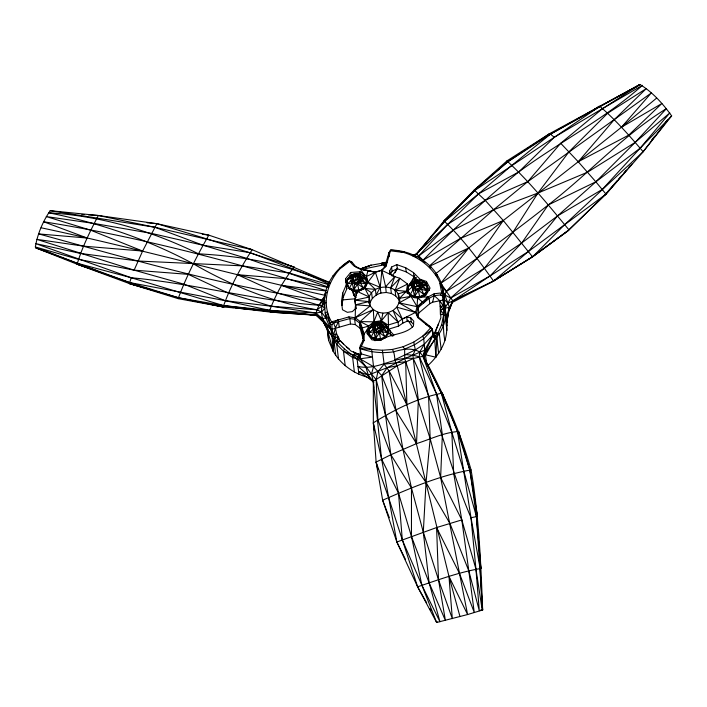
<?xml version="1.0" encoding="UTF-8"?>
<svg xmlns="http://www.w3.org/2000/svg" width="707" height="707" viewBox="0 0 707 707"><rect width="100%" height="100%" fill="white"/><g stroke="black" fill="none" stroke-linecap="round" stroke-linejoin="round"><path stroke-width="1.06" d="M373.844 382.531L369.319 378.325L365.864 367.092C354.189 353.306 331.168 345.891 331.919 324.672L333.589 323.037L349.859 318.574L354.631 319.211L359.501 322.94L363.053 335.427L363.036 340.447L360.42 345.405L359.81 347.641L360.349 348.578C371.06 352.501 382.567 353.473 393.834 351.812C402.089 349.214 411.872 347.331 419.719 352.033L423.873 357.389C443.528 393.119 459.912 430.634 471.056 469.908C479.001 516.19 480.848 563.143 482.642 609.991L467.592 614.542L436.634 622.487L417.607 586.81L396.857 542.004L382.646 500.203L376.115 462.069L373.331 422.813L373.34 381.356L371.449 374.03L359.978 358.794L357.609 356.699L343.469 351.14L336.735 344.318L323.205 321.809L316.78 315.349L223.483 305.574L178.562 297.762L129.39 283.587L77.134 264.215L35.871 247.901L35.35 246.946C37.489 234.114 42.844 221.406 50.197 210.686L98.317 215.494L156.892 223.677L208.812 235.148L252.143 249.686L329.382 282.376M392.403 349.444L403.043 346.775L404.625 349.099L404.74 358.573L430.174 438.755L440.638 477.508L467.592 614.542L448.98 576.426L397.246 365.784C393.693 360.888 395.611 354.278 392.403 349.444L382.416 350.257L360.349 348.578L360.968 353.765L359.978 358.794L373.543 366.686L381.718 375.567L395.584 410.113L416.52 443.607C430.36 439.277 444.067 432.375 458.649 431.5L469.872 470.261L477.508 516.419L470.995 517.71C448.733 465.719 437.191 409.945 413.268 358.529L412.897 355.17L415.336 349.885L413.772 342.082L432.49 329.586L430.422 326.811L418.305 317.081L416.723 313.192L399.057 302.888C403.688 281.059 365.077 282.438 369.107 303.471M360.349 348.578L364.123 340.332L364.14 334.305L360.181 321.552L355.197 317.743L348.94 316.904L331.556 321.853L329.886 323.497L331.998 335.595L333.191 351.255C340.862 364.573 354.269 374.118 369.178 377.662M350.098 276.799L350.106 275.801L354.622 273.485L359.686 273.247L364.008 275.836L366.341 279.689L366.35 285.133L363.584 288.96L360.844 290.277M374.586 323.912L371.847 324.628L371.838 325.618L369.089 328.463L368.86 333.872L371.246 337.716L375.603 339.952L380.755 339.979L385.324 337.778L388.09 333.96L388.081 328.516L385.748 324.663L381.427 322.074L376.363 322.312L371.847 324.628L369.089 328.463L368.86 333.872L369.089 328.463L374.374 324.831L381.427 322.074L382.301 324.867L388.09 333.96M410.944 283.374L410.953 282.376L415.469 280.06L420.532 279.822L424.854 282.411L427.417 287.281L427.196 291.708L424.43 295.535L419.861 297.727L414.7 297.7L413.144 289.393L414.346 285.301L414.081 283.896L413.48 282.579L410.953 282.376L408.195 286.22L407.957 291.62L410.352 295.464L412.959 296.807M427.762 365.652C435.406 358.767 441.592 350.354 444.897 340.535C441.672 325.68 445.295 310.523 442.264 295.632L443.554 293.582C441.248 267.679 415.309 250.145 390.635 250.031L388.93 252.77L384.785 266.963L381.594 270.215L375.24 272.089C366.297 270.118 355.108 270.26 349.983 261.237L349.099 260.954C333.121 270.613 321.641 289.393 324.707 308.402L321.464 312.114L315.976 313.042L269.641 310.329L225.303 300.687L129.611 282.544L77.134 264.215C82.056 247.256 90.222 231.189 98.317 215.494L154.824 227.247L252.143 249.686C240.636 267.714 230.208 286.742 223.165 306.962L178.146 298.646L129.39 283.587L131.219 277.745C194.381 283.56 255.793 300.811 319.175 305.247L322.153 305.831L324.707 308.402L324.858 301.023M444.897 340.535C449.723 325.105 444.305 309.224 443.554 293.582L441.751 292.892L434.204 293.732L428.106 296.931L423.679 302.941L417.598 297.983L411.014 296.357L399.057 302.888L396.768 307.174L393.039 310.488L388.187 312.582L388.541 329.197L398.501 326.121L402.84 323.134L407.17 321.181L411.218 321.906L413.648 324.557M352.846 275.085L350.106 275.801L347.349 279.645L347.119 285.045L349.505 288.889L353.853 291.125L359.015 291.151L363.345 287.961L366.102 284.126L366.571 280.706L364.662 277.63M427.196 291.708L421.407 282.614L420.532 279.822L413.48 282.579L408.195 286.22L407.957 291.62L408.195 286.22L410.254 284.081M369.788 305.424C369.858 299.247 375.373 294.686 380.914 293.034L380.225 287.334L375.426 272.257L360.738 268.89L355.683 266.53L352.068 262.262L349.099 260.954C329.869 273.821 319.211 300.793 331.556 321.853L333.589 323.037L335.436 327.871L336.55 333.642L333.854 339.767L333.191 351.255L328.587 340.359L327.535 327.597M366.35 285.133L360.561 276.039L359.686 273.247L352.634 276.004L347.349 279.645L347.119 285.045L347.349 279.645L348.728 278.222M424.032 356.142L425.641 354.834L435.874 357.203L436.793 337.911L438.04 332.953L441.698 324.513L443.669 314.615L445.242 310.567L444.279 304.213M354.622 273.485L355.214 274.776L358.113 274.784L360.561 276.039L359.359 280.113L359.624 281.554L363.345 287.961L358.803 290.117L353.853 291.125L352.298 282.818L350.955 280.652L351.079 278.16L354.622 273.485L356.708 273.945M356.151 297.514L354.826 296.834L353.73 295.075L353.836 293.052M359.686 273.247L355.762 276.879L353.244 277.321L353.509 278.726L347.102 284.081L349.505 288.889L347.102 284.081L352.298 282.818L354.755 284.073L357.654 284.09L360.225 282.853L361.79 280.706L361.904 278.213L358.688 277.568L355.214 274.776L356.116 279.822L353.853 281.669L352.634 276.004L350.106 275.801M376.363 322.312L376.955 323.594L379.853 323.612L382.301 324.867L385.748 324.663L388.311 329.533L387.843 332.953L385.085 336.788L380.543 338.945L375.603 339.952L374.038 331.645L372.695 329.48L372.819 326.988L376.363 322.312L378.448 322.763M371.847 324.628L374.374 324.831L375.249 327.553L368.842 332.9L371.246 337.716L368.842 332.9L374.038 331.645L376.495 332.9L379.394 332.917L381.966 331.68L383.521 329.524L383.645 327.032L380.428 326.395L376.955 323.594L377.856 328.649L375.594 330.496L375.329 329.055L377.856 328.649L380.781 329.338L379.853 323.612L381.427 322.074M407.948 290.657L410.352 295.464L407.948 290.657L411.801 287.228L415.018 287.846L424.182 294.536L419.649 296.693L414.532 296.427L415.592 290.648L417.943 288.544L426.94 290.701L422.627 287.281L417.943 288.544L419.861 297.727L424.182 294.536L426.94 290.701L427.417 287.281L424.854 282.411L421.407 282.614L420.197 286.688L424.43 295.535L426.94 290.701L427.187 286.264L418.959 281.359L416.052 281.351L419.534 284.143L422.751 284.78L422.627 287.281L421.072 289.428L418.5 290.665L415.592 290.648L413.144 289.393L411.801 287.228L411.925 284.735L415.469 280.06L416.962 286.397L414.7 288.244L414.081 283.896L416.609 283.454L420.532 279.822M339.413 339.139L336.55 333.642L333.598 334.977L330.505 328.693L315.861 315.039C316.665 307.739 321.438 301.518 325.017 295.305C230.022 274.298 136.292 247.936 41.094 227.778M327.385 330.876L327.695 327.686M442.927 292.733L444.173 298.778L443.475 306.06L440.187 306.37L439.524 300.475L434.231 295.641L434.204 293.732M360.738 268.89L360.437 269.243L367.993 270.489L366.42 276.499L367.87 282.261L375.373 289.402L376.089 295.119L380.225 287.334L381.921 270.339L386.11 266.079L390.635 250.031C415.292 252.001 438.375 268.633 443.554 293.582M344.318 349.161L343.469 351.14L352.643 357.512L357.097 358.997L359.978 358.794L360.349 352.113L359.81 347.641M385.925 325.688L388.081 328.516L383.645 327.032L381.1 328.941L385.324 337.778L387.843 332.953L388.081 328.516L382.301 324.867L381.1 328.941L381.329 330.903M341.481 301.394L342.727 293.069L346.315 284.709L346.81 288.827L343.213 297.179L341.976 305.512L341.481 301.394L342.462 309.728L347.358 312.326L352.325 311.619L355.214 308.95L355.541 304.814L354.834 300.192L357.035 291.337L364.945 288.421L375.373 289.402M353.853 291.125L349.435 287.926L352.298 282.818L353.509 278.726L351.079 278.16L347.349 279.645M375.603 339.952L371.175 336.753L374.038 331.645L375.249 327.553L372.819 326.988L369.089 328.463M446.426 320.934L446.727 323.019L449.422 307.368L452.851 300.882L490.092 275.916L528.491 251.427L606.014 194.116L643.149 151.713L671.65 115.904C663.095 103.92 652.57 92.104 640.012 84.513L550.55 134.083L507.759 161.779L474.229 190.068L444.005 220.92L416.105 254.502L413.339 255.466M399.853 301.147L399.552 298.31L406.348 291.302L407.603 284.055L399.835 278.284L394.798 276.64L381.594 270.215M407.197 293.343L408.098 288.173L407.603 284.055L395.098 290.259L395.726 295.968L398.783 299.618L399.879 303.109M350.955 280.652L354.172 281.271L354.755 284.073L353.686 289.852L358.803 290.117L359.015 291.151M374.038 331.645L375.912 330.098L376.495 332.9L375.426 338.671L380.543 338.945L380.755 339.979L385.085 336.788L375.912 330.098L372.695 329.48M398.501 326.121L398.014 322.003L388.187 312.582L382.858 313.148L381.4 320.748L381.647 322.807M446.727 323.019L449.422 307.368L444.871 295.013L442.405 290.224M423.723 355.921C431.774 340.359 447.513 330.682 445.242 310.567L440.187 306.37L440.39 314.544L443.669 314.615L445.198 315.888L446.921 330.39M417.855 316.709L418.844 312.971L429.794 303.692L432.587 302.225L434.231 295.641L440.461 294.943L442.264 295.632M429.794 303.692L429.158 298.301L428.106 296.931C422.645 301.509 415.857 307.474 416.98 315.349M423.97 356.231L425.641 354.834L434.725 339.024L435.477 336.205L438.04 332.953L439.409 334.561L441.15 349.178M353.412 351.706L355.091 352.855L353.261 355.268L352.643 357.512L354.375 372.015M358.917 374.25L357.097 358.997L357.609 356.699L359.757 356.514L360.879 352.51M415.866 277.391L414.205 281.298M627.577 169.026L606.014 194.116L567.694 231.065L531.328 257.463L493.566 281.068L452.851 300.882L449.272 310.152L452.851 300.882L493.566 281.068L532.557 256.835L567.694 231.065L595.179 204.314M395.726 295.968L391.36 293.485L390.715 287.767L394.798 276.64L390.794 274.466L389.637 271.064L391.563 267.043L396.795 264.621L405.73 267.785L413.48 272.602L420.002 279.185L426.418 281.439L430.059 288.111L425.791 295.464L417.598 297.983L417.086 306.661L415.566 312.397L417.643 317.505L432.49 329.586L433.108 334.782L434.725 339.024L435.874 357.203M444.403 302.843L444.933 306.113L443.713 309.41L440.426 309.586L443.669 314.615M434.699 333.775L440.841 317.823L440.461 305.389M382.858 313.148L377.697 312.132L373.817 321.853L368.674 325.998L367.278 329.603L363.053 335.427L363.31 337.584M408.195 291.558L407.4 293.573L408.452 291.682M411.766 282.473L414.815 275.659M363.098 338.733L360.146 328.331L355.276 324.601L350.495 323.956L332.449 329.153L330.505 328.693L322.215 318.539L315.861 315.039L223.165 306.962L178.562 297.762L129.611 282.544L77.196 263.251L35.35 246.946L78.38 259.319L134.127 270.154L142.62 251.056L156.892 223.677L206.683 238.886L294.2 267.069C283.48 280.175 275.288 295.473 269.34 311.31L270.64 312.123L316.78 315.349L320.969 318.857M438.526 323.841L435.079 331.804L438.04 332.953L432.666 334.826L435.477 336.205L436.793 337.911L438.623 353.27M359.757 356.514L360.968 353.765L360.349 352.113M432.127 328.605L433.108 334.782L425.393 351.98L423.873 357.389L426.33 363.469M416.087 277.568L415.256 279.406L413.745 277.436L408.496 286.75M178.146 298.646C186.303 276.561 197.12 255.554 208.812 235.148L202.308 234.22M394.974 272.831L397.484 268.147M370.07 302.684L369.328 297.002L364.945 288.421L367.87 282.261L375.426 272.257L381.921 270.339L385.624 286.759L386.216 292.468L391.36 293.485M390.511 274.369L392.058 271.152L391.563 267.043M333.589 323.037L337.911 319.714L338.538 321.455L335.436 327.871L333.598 334.977L331.998 335.595C322.542 325.494 317.841 310.214 325.061 297.55M360.146 328.331L359.501 322.94L360.181 321.552L373.331 309.622L377.697 312.132L381.4 320.748L388.046 325.079L398.014 322.003L402.354 319.025L415.566 312.397L396.768 307.174L402.354 319.025L402.84 323.134M324.875 300.351L322.153 305.831L317.134 309.799L271.188 306.219L225.303 300.687L183.838 284.161L134.127 270.154L36.835 239.364L83.718 246.169L142.62 251.056L90.832 230.252L46.264 216.581L94.111 223.465L151.484 233.39L203.095 245.267L246.69 258.338L328.066 286.998M443.643 297.461L446.364 291.381L476.951 258.426L503.296 220.522L578.238 161.744L621.4 127.278L656.617 98.105M419.286 251.498L416.105 254.502L444.615 221.362L474.918 190.342L507.759 161.779L549.737 133.579L640.012 84.513L602.709 108.516L554.323 137.282L474.918 190.342L444.005 220.92C462.908 238.772 478.471 259.973 493.566 281.068L528.491 251.427L557.505 215.927L595.851 181.814L635.204 142.372L666.418 108.639C622.858 135.47 588.613 173.904 548.252 204.942C513.494 232.462 477.632 258.541 440.806 283.215L452.851 300.882L447.858 303.232L444.977 308.172L449.422 307.368L446.126 317.973L445.101 309.259M434.725 339.024L433.108 334.782L424.757 350.177L422.892 356.257L436.546 394.002L451.826 432.242L463.836 471.251L476.438 516.64L480.919 568.463C459.267 572.14 438.384 579.784 417.607 586.81L388.567 497.578L376.115 462.069L390.883 454.742L416.52 443.607L418.35 400.1L413.268 358.529L422.892 356.257L441.336 393.136L457.473 431.279L469.872 470.261L476.438 516.64L482.642 609.991L480.477 610.106M413.816 297.064L410.281 294.501L413.144 289.393L415.018 287.846L415.592 290.648M433.108 334.782L424.368 344.115L419.719 352.033L419.251 356.779L428.575 396.274L430.174 438.755L426.029 482.466L423.299 532.15L429.122 582.789L439.966 621.753L421.902 585.263L402.31 539.936L398.527 493.265L390.883 454.742L385.554 415.477L381.718 375.567L387.224 367.693L404.74 358.573L424.757 350.177L423.723 338.759L422.795 336.143L430.784 327.792L430.422 326.811L425.641 324.213L426.515 323.965M415.036 256.12L416.511 253.733L447.814 224.287L478.683 193.745L511.771 165.376L550.55 134.083L599.81 106.306C615.673 119.943 629.557 135.841 643.149 151.713L564.672 224.623L532.557 256.835L492.479 281.554L452.374 302.419M356.107 353.182L359.174 354.172L357.609 356.699L360.482 354.481M440.461 294.943L441.751 292.892L439.798 283.366L441.451 283.374M392.102 276.163L396.362 269.897M352.298 282.818L354.172 281.271L363.345 287.961L363.584 288.96L366.102 284.126L361.79 280.706L357.097 281.969L357.654 284.09L353.686 289.852L349.435 287.926M376.495 332.9L378.837 330.796L387.843 332.953L383.521 329.524L378.837 330.796L379.394 332.917L375.426 338.671L371.175 336.753M418.5 290.665L414.532 296.427L410.281 294.501M347.888 279.857L348.993 278.328M369.072 329.444L370.733 327.147M387.896 257.198L389.142 256.553L388.93 252.77L390.352 250.826L402.522 252.328L403.989 251.665M398.014 322.003L393.039 310.488L402.354 319.025L406.684 317.063L410.732 317.797L413.763 321.111L413.427 326.13C404.36 335.286 390.476 333.28 380.684 340.306L371.997 339.881L366.853 333.271L367.278 329.603L367.773 333.713L369.16 330.116L368.674 325.998L362.161 327.986L361.277 329.179L364.14 334.305M643.149 151.713L653.25 138.616M654.602 136.866L667.399 120.278M440.806 283.215L468.706 247.989L503.296 220.522L532.557 256.835L568.949 229.846C549.251 206.037 529.702 181.876 506.946 160.896L474.229 190.068L485.152 200.275L503.296 220.522L460.549 238.356L423.051 260.185L416.511 253.733L412.623 255.395M651.333 140.463L654.682 136.239M662.724 126.085L664.059 124.397M665.402 122.7L667.417 120.163M385.509 264.86C372.28 262.447 397.316 261.493 381.488 263.437L381.63 265.311M432.666 334.826L434.478 332.564M347.34 281.289L346.077 282.853L345.59 278.744L350.628 272.478L360.049 271.744L363.522 273.777L366.42 276.499L367.631 283.489M325.149 296.392L321.906 300.325C225.613 287.015 132.262 259.504 38.726 233.929L87.226 238.047L43.701 221.777C139.606 236.942 233.54 261.793 326.148 290.63M388.187 312.582L381.4 320.748L373.817 321.853L360.181 321.552L368.674 325.998M425.084 262.642L423.051 260.185C453.452 229.254 484.869 199.277 518.638 172.022C559.272 142.125 604.644 119.05 642.424 85.335L602.709 108.516L560.678 143.265L527.705 181.708L493.68 209.696L429.308 266.018M416.105 254.502L444.615 221.362L478.683 193.745L518.638 172.022L554.323 137.282L599.81 106.306L639.225 84.981L631.775 89.577M629.009 167.356L631.89 164.015M595.294 204.199L604.6 195.15L617.529 180.312M618.961 178.668L621.833 175.371M623.989 172.897L626.146 170.431M629.018 167.135L630.458 165.482M422.494 261.36L423.369 260.37L421.231 260.379M372.819 326.988L377.503 325.697L379.853 323.612M385.624 286.759L394.798 276.64M354.755 284.073L357.097 281.969L366.102 284.126L366.341 279.689L364.724 277.568M432.49 329.586L423.723 338.759L414.709 344.689L404.625 349.099M390.715 287.767L399.835 278.284L395.098 290.259L406.348 291.302L411.014 296.357L417.086 306.661L418.208 307.58L418.844 312.971M671.65 115.904L640.197 148.134L602.249 189.449L557.505 215.927L521.739 242.969L484.366 268.262L446.364 291.381L441.742 286.777M444.173 298.778L442.794 300.113L432.587 302.225M430.174 267.856L431.155 266.954M422.653 301.748L417.086 306.661L399.057 302.888M418.208 307.58L429.158 298.301L434.231 295.641M353.588 280.228L356.116 279.822L359.041 280.511L358.688 277.568L360.561 276.039L364.008 275.836L364.185 276.861M420.329 288.783L419.534 284.143L421.407 282.614M380.428 326.395L382.301 324.867M544.629 137.626L549.737 133.579L554.323 137.282M444.005 220.92L447.469 218.18M435.468 273.892L468.706 247.989L429.467 266.283M437.421 621.895L436.634 622.487L421.902 585.263L411.456 536.472L398.527 493.265L381.594 459.09L373.331 422.813C394.577 409.707 417.634 397.794 442.317 393.127L457.473 431.279L470.995 517.71L480.159 568.463L482.245 610.265L475.944 569.082L470.995 517.71M411.801 287.228L414.346 285.301L414.7 288.244M359.589 282.075L359.359 280.113L361.904 278.213L366.341 279.689L360.561 276.039M420.435 288.65L420.197 286.688L422.751 284.78L427.187 286.264L425.031 283.436M356.116 279.822L357.424 278.841L357.079 275.933M414.435 286.803L416.962 286.397L418.27 285.416L417.925 282.508M377.856 328.649L379.164 327.668L378.819 324.76M604.6 195.15L606.014 194.116L595.851 181.814L578.238 161.744L560.678 143.265M474.229 190.068L478.666 186.975M384.785 266.963L386.11 266.079M405.473 559.467L396.857 542.004L381.594 459.09L373.34 381.356L368.1 375.178L357.981 366.394C377.388 370.989 393.976 355.921 413.268 358.529L397.246 365.784L373.34 381.356L373.667 387.94M593.668 109.832L599.218 106.209M506.946 160.896L549.737 133.579M424.368 344.115L415.336 349.885L394.78 359.757M417.643 317.505L418.305 317.081M327.155 292.345L325.008 293.652L325.317 295.597M330.116 283.18L328.013 284.355L328.251 286.335M363.433 269.703L365.272 268.678L384.246 264.763M432.825 335.427L433.965 336.983L435.477 336.205L433.356 335.852M366.42 276.499L375.426 272.257L367.861 270.71M392.058 271.152L397.29 268.731L406.216 271.895L413.966 276.72L417.59 280.379M412.747 255.881L414.196 255.209M368.86 301.589L355.541 304.814L356.028 308.924L354.834 300.192L368.86 301.589L370.221 305.91L373.331 309.622L355.197 317.743L354.631 319.211L355.276 324.601M403.043 346.775L413.772 342.082M408.195 286.22L414.081 283.896M351.079 278.16L353.244 277.321M415.999 256.95L418.915 255.819L453.311 230.031L493.68 209.696L537.939 193.046L587.544 172.19L635.204 142.372L669.803 112.926L640.197 148.134L595.851 181.814L548.252 204.942L521.739 242.969L490.092 275.916L450.668 298.027L447.858 303.232L443.89 298.99M396.857 542.004L436.59 527.555L461.804 519.91L453.7 473.513L451.826 432.242L441.336 393.136L423.873 357.389L424.757 350.177L426.772 364.317M360.888 268.837L371.051 265.196L381.524 263.384M326.183 302.516L324.089 303.215L325.927 318.044L330.505 328.693M134.127 270.154L188.301 274.36L228.467 293.184L271.188 306.219L315.976 313.042L322.215 318.539L325.927 318.044L325.282 312.688L327.376 312.008L329.886 323.497L331.919 324.672M406.348 291.302L398.165 293.918L398.783 299.618M471.056 469.908C440.258 475.36 411.191 487.75 382.646 500.203L389.336 517.727M410.953 282.376L412.782 281.899M224.596 306.599L223.165 306.962L211.473 304.443M354.834 300.192L369.328 297.002L357.035 291.337L357.282 293.396M383.627 265.832L385.554 265.425M381.488 263.437L386.756 262.332M414.7 297.7L419.649 296.693M333.006 275.686L334.614 275.377M397.246 365.784L387.224 367.693L368.1 375.178L358.582 371.449L373.34 381.356M353.261 355.268L359.174 354.172M399.552 298.31L411.014 296.357M359.978 358.794L372.403 357.115L360.968 353.765M339.784 267.953L341.278 267.759L349.983 261.237L352.068 262.262M380.914 293.034L386.216 292.468M363.036 340.447L364.123 340.332M342.533 299.909L354.861 298.814M435.662 274.846L437.244 274.723L437.492 276.799M421.885 297.099L428.106 296.931M444.977 308.172L444.933 306.113L443.475 306.06L439.524 300.475M81.888 214.46L84.08 214.592M88.463 214.875L98.317 215.494M315.861 315.039L270.64 312.123L235.555 307.916M404.74 354.56L412.897 355.17L419.251 356.779L436.546 394.002L442.361 434.672L440.638 477.508L461.804 519.91L475.944 569.082L479.293 610.715L468.803 570.841L461.804 519.91M147.127 222.793L156.892 223.677M354.366 266.406L355.683 266.53M233.328 307.518L230.049 307.174L233.363 307.651M236.598 307.863L240.963 308.323M243.146 308.552L248.608 309.127M250.791 309.357L269.34 311.31L223.483 305.574L131.219 277.745L77.196 263.251L35.871 247.901L47.228 251.807M326.051 290.975L281.563 285.416L321.906 300.325L324.045 299.317L319.175 305.247L277.489 293.043L237.446 274.696L285.725 278.629L327.871 287.422M50.197 210.686L154.824 227.247L203.095 245.267L250.084 252.682L330.31 283.039M248.935 248.97L252.143 249.686M411.925 284.735L414.346 285.301M416.962 286.397L419.887 287.086L418.27 285.416M420.197 286.688L422.627 287.281M359.359 280.113L361.79 280.706M381.1 328.941L383.521 329.524M413.48 282.579L416.609 283.454M352.634 276.004L355.762 276.879M374.374 324.831L377.503 325.697M129.39 283.587L151.351 289.702M422.768 281.81L424.854 282.411M328.154 284.532L289.49 273.105L242.315 265.859L138.086 261.016L80.651 253.468L35.633 243.579L131.219 277.745M287.97 265.098L294.2 267.069M358.582 371.449L360.632 372.103M77.134 264.215L96.744 270.693M367.87 282.261L380.225 287.334M328.384 283.984C288.076 263.782 243.128 256.279 198.481 253.822C151.625 230.676 100.765 215.962 48.518 212.745C98.927 222.873 148.028 239.381 193.356 263.826C231.746 285.973 273.247 302.676 317.134 309.799L321.464 312.114L325.927 318.044M359.006 354.516L350.999 351.043L338.176 339.015L337.283 337.115M386.879 328.11L388.541 329.197M364.945 288.421L371.59 292.769L372.315 298.469M346.686 347.128L349.205 348.843M388.214 328.888L393.905 335.136M387.834 332.272L392.853 336.223M331.998 335.595L334.932 338.034L337.822 336.594L337.752 342.497L336.735 344.318L338.485 358.935M365.457 279.247L366.906 280.608M441.698 324.513L443.156 325.927M343.584 343.982L340.482 340.836L337.752 342.497L333.854 339.767L335.692 355.135M357.424 278.841L359.041 280.511M379.164 327.668L380.781 329.338M391.775 335.869L390.423 334.208L389.937 330.178M442.997 292.362L444.871 295.013L450.668 298.027L484.366 268.262L513.017 232.188L537.939 193.046L568.958 151.819L607.658 113.226L646.348 88.552L614.136 119.775L578.238 161.744L628.691 135.143L661.858 103.514L621.4 127.278L651.262 92.997L527.705 181.708L485.152 200.275L447.814 224.287L418.915 255.819L419.817 259.557M360.437 269.243L363.522 273.777L363.893 276.861M407.859 320.191L412.499 327.164M459.992 616.61L448.98 576.426L452.312 618.643L438.49 579.713L423.299 532.15L411.474 487.971L390.883 454.742L377.83 419.693L376.186 379.677L377.918 371.696L384.113 364.149L405.677 361.728L406.905 404.704L389 370.715L384.113 364.149L382.416 350.257M360.42 345.405L360.959 346.342L371.608 349.346L373.543 366.686L371.449 374.03L376.186 379.677L385.554 415.477L402.955 449.298L426.029 482.466L449.917 523.401L468.803 570.841L474.264 612.474L459.479 573.439L436.59 527.555L438.49 579.713L445.383 620.419L429.122 582.789L411.456 536.472L411.474 487.971L402.955 449.298L389 370.715M417.607 586.81L426.71 602.93M429.927 608.621L430.996 610.521M348.94 316.904L349.859 318.574L350.495 323.956M429.511 290.321L426.913 285.548L426.418 281.439M323.152 321.208L327.2 328.764L333.191 351.255M359.501 322.94L362.161 327.986M325.282 312.688L329.886 323.497M373.473 338.07L374.144 340.014M351.733 289.251L353.73 295.075M432.666 333.085L433.965 336.983M442.317 393.127L443.961 398.333M374.091 337.849L375.019 340.774M352.66 289.994L354.826 296.834M476.05 510.021L477.508 516.419M376.115 462.069L377.812 469.51M355.223 290.674L356.363 295.809M444.296 303.17L444.933 306.113M458.649 431.5L460.018 437.845M418.959 281.359L419.534 284.143M358.113 274.784L358.688 277.568M379.394 332.917L380.543 338.945M357.654 284.09L358.803 290.117M443.687 298.495L444.04 300.669M446.471 321.703L447.063 325.83M479.753 559.714L480.919 568.463M373.331 422.813L374.295 430.342M345.59 278.744L346.81 288.827M441.583 284.444L441.963 287.634M413.48 272.602L413.966 276.72M405.73 267.785L406.216 271.895M410.732 317.797L411.218 321.906M407.046 290.55L407.285 292.565M406.684 317.063L407.17 321.181M396.795 264.621L397.29 268.731M389.637 271.064L390.008 274.148M374.984 326.148L375.594 330.496M374.056 323.912L373.331 309.622M360.049 271.744L360.411 274.829M353.509 278.726L353.853 281.669M350.628 272.478L350.99 275.562M342.727 293.069L343.213 297.179M343.469 351.14L345.21 365.758M338.538 321.455L339.183 326.846M326.899 326.749L328.587 340.359M481.803 602.32L482.642 609.991M388.93 252.77L389.106 254.935M355.541 304.814L355.197 317.743L370.221 305.91L355.541 304.814M371.051 265.196L360.331 269.005L371.051 265.196"/></g></svg>
